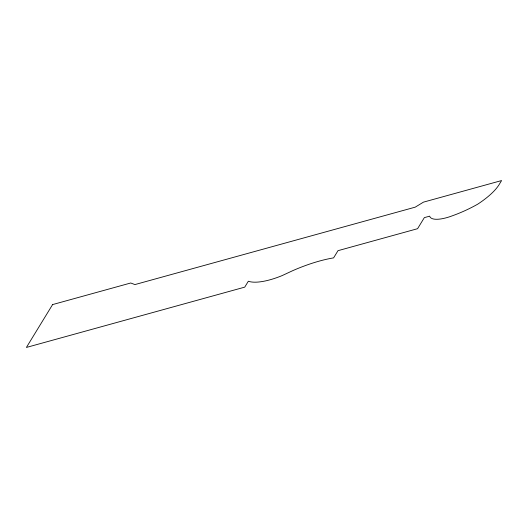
<?xml version="1.0" encoding="UTF-8"?>
<svg xmlns="http://www.w3.org/2000/svg" width="528" height="528" viewBox="0 0 528 528"><rect width="100%" height="100%" fill="white"/><g stroke="black" fill="none" stroke-linecap="round" stroke-linejoin="round"><path stroke-width="0.79" d="M52.595 304.583L26.4 347.444L244.741 287.133L248.358 281.213A40.511 13.589 -25.1 0 0 282.242 275.55L292.71 270.673A74.58 25.021 -25.1 0 1 333.597 257.882L337.999 250.675L417.575 228.697L424.34 217.628L429.673 216.157A26.756 8.976 -25.1 0 0 452.786 215.635A55.876 18.744 -25.1 0 0 477.734 204.164A55.315 18.553 -25.1 0 0 499.039 184.741L501.6 180.556L423.463 202.138L415.226 207.154L134.93 284.579L130.733 282.995L52.595 304.583"/></g></svg>
